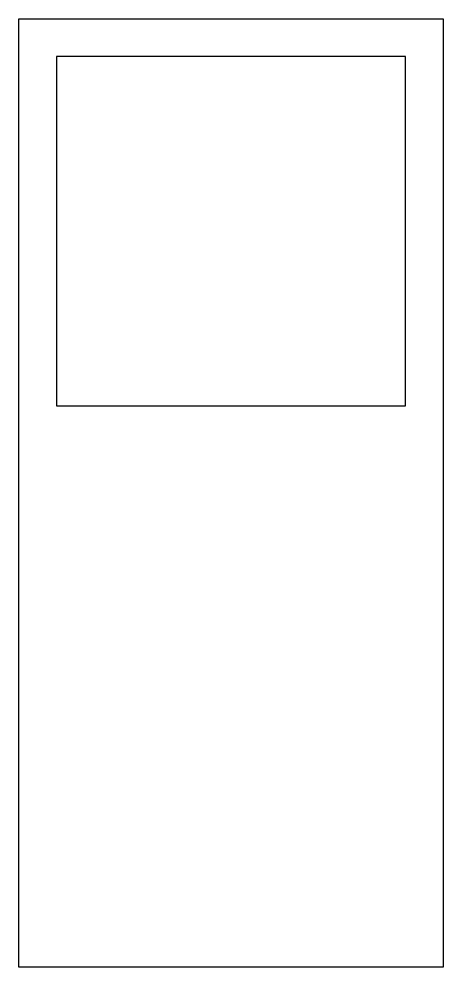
# Model space of a CAD drawing. Header units: millimetres. Extents: x 18.2 to 26.7, y 28.8 to 47.8.
import ezdxf

# ---------------------------------------------------------------- set-up
doc = ezdxf.new("R2010")
doc.units = ezdxf.units.MM
doc.layers.get('0').update_dxf_attribs({"linetype": 'CONTINUOUS'})

msp = doc.modelspace()

# ---------------------------------------------------------------- linework, layer by layer
for points in [[(18.218, 28.75), (18.218, 47.75), (26.718, 47.75), (26.718, 28.75)], [(25.968, 47), (18.968, 47), (18.968, 40), (25.968, 40)]]:
    msp.add_lwpolyline(points, close=True)

doc.saveas('drawing.dxf')
